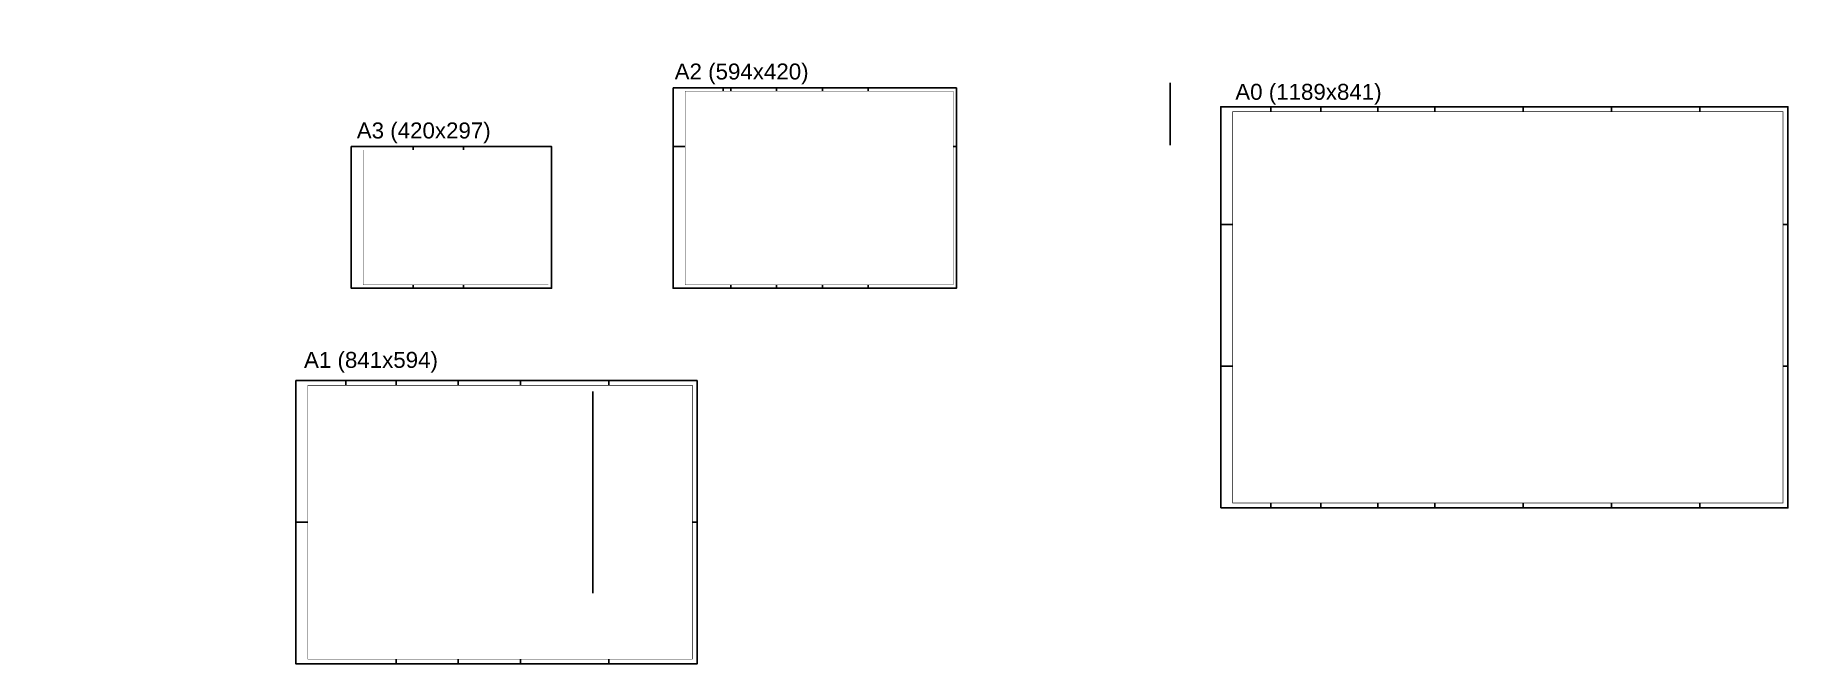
# Paper-space layout 'A1' of a CAD drawing. Header units: millimetres. Extents: x 603 to 4278, y -784 to 534.
# The model-space entities are those that its viewports show. They can reach past a viewport. Long polylines and large blocks are cut down to what shows.
import ezdxf

# ---------------------------------------------------------------- set-up
doc = ezdxf.new("R2010")
doc.units = ezdxf.units.MM
doc.layers.add('ARQ-FOLHA', color=7, linetype='Continuous')
doc.layers.add('ARQ-VP', color=7, linetype='Continuous', plot=False)
doc.layers.add('TXT_2', color=3, linetype='Continuous', true_color=0x00ff00)
doc.layers.get('ARQ-VP').off()
doc.layers.get('ARQ-VP').freeze()
doc.styles.add('textstyle432', font='arial.ttf')
doc.styles.add('textstyle433', font='arial.ttf')
doc.styles.add('textstyle434', font='arial.ttf')
doc.styles.add('textstyle435', font='arial.ttf')

msp = doc.modelspace()

# ---------------------------------------------------------------- linework, layer by layer
at = {"layer": 'TXT_2'}
msp.add_line((99.609, -30.79), (99.621, 14650.14), dxfattribs=at)

psp = doc.layouts.new('A1')

# ---------------------------------------------------------------- linework, layer by layer
at = {"layer": 'ARQ-FOLHA'}
for p, q in [((1940.7, 423.2), (1940.7, 3.2)), ((2061.7, 416.2), (2061.7, 423.2)), ((2157.7, 416.2), (2157.7, 423.2)), ((2253.7, 416.2), (2253.7, 423.2)), ((2349.7, 416.2), (2349.7, 423.2)), ((3193.7, 383.8), (3193.7, 373.8)), ((3298.7, 383.8), (3298.7, 373.8)), ((3418.2, 373.8), (3418.2, 383.8)), ((3537.7, 373.8), (3537.7, 383.8)), ((3722.7, 373.8), (3722.7, 383.8)), ((3907.7, 373.8), (3907.7, 383.8)), ((4092.7, 373.8), (4092.7, 383.8)), ((1396.1, 293.2), (1396.1, 300.2)), ((1501.1, 293.2), (1501.1, 300.2)), ((1940.7, 300.2), (1965.7, 300.2)), ((2527.7, 300.2), (2534.7, 300.2)), ((3088.7, 136.8), (3113.7, 136.8)), ((4267.7, 136.8), (4277.7, 136.8)), ((1396.1, 3.2), (1396.1, 10.2)), ((1501.1, 3.2), (1501.1, 10.2)), ((2061.7, 3.2), (2061.7, 10.2)), ((2157.7, 3.2), (2157.7, 10.2)), ((2253.7, 3.2), (2253.7, 10.2)), ((2349.7, 3.2), (2349.7, 10.2)), ((3088.7, -160.2), (3113.7, -160.2)), ((4267.7, -160.2), (4277.7, -160.2)), ((1360, -190.3), (1360, -200.3)), ((1490.5, -190.3), (1490.5, -200.3)), ((1621, -200.3), (1621, -190.3)), ((1806, -200.3), (1806, -190.3)), ((3193.7, -447.2), (3193.7, -457.2)), ((3298.7, -447.2), (3298.7, -457.2)), ((3418.2, -457.2), (3418.2, -447.2)), ((3537.7, -457.2), (3537.7, -447.2)), ((3722.7, -457.2), (3722.7, -447.2)), ((3907.7, -457.2), (3907.7, -447.2)), ((4092.7, -457.2), (4092.7, -447.2)), ((1150, -487.3), (1175, -487.3)), ((1981, -487.3), (1991, -487.3)), ((1360, -774.3), (1360, -784.3)), ((1490.5, -774.3), (1490.5, -784.3)), ((1621, -784.3), (1621, -774.3)), ((1806, -784.3), (1806, -774.3))]:
    psp.add_line(p, q, dxfattribs=at)
at = {"layer": 'ARQ-FOLHA', "ltscale": 0.1}
for p, q in [((2045.7, 423.2), (2045.7, 416.2)), ((1255, -200.3), (1255, -190.3))]:
    psp.add_line(p, q, dxfattribs=at)
for points in [[(1940.7, 423.2), (2534.7, 423.2), (2534.7, 3.2), (1940.7, 3.2)], [(1266.1, 300.2), (1686.1, 300.2), (1686.1, 3.2), (1266.1, 3.2)], [(1150, -190.3), (1991, -190.3), (1991, -784.3), (1150, -784.3)]]:
    psp.add_lwpolyline(points, close=True, dxfattribs=at)
at = {"layer": 'ARQ-FOLHA'}
for points in [[(2527.7, 10.2, 0.7, 0.7, 0), (2527.7, 416.2, 0.7, 0.7, 0), (1965.7, 416.2, 0.7, 0.7, 0), (1965.7, 10.2, 0.7, 0.7, 0)], [(4267.7, -447.2, 1.4, 1.4, 0), (4267.7, 373.8, 1.4, 1.4, 0), (3113.7, 373.8, 1.4, 1.4, 0), (3113.7, -447.2, 1.4, 1.4, 0)], [(1291.1, 293.2, 0.5, 0.5, 0), (1679.1, 293.2, 0.5, 0.5, 0), (1679.1, 10.2, 0.5, 0.5, 0), (1291.1, 10.2, 0.5, 0.5, 0)], [(1981, -774.3, 1, 1, 0), (1981, -200.3, 1, 1, 0), (1175, -200.3, 1, 1, 0), (1175, -774.3, 1, 1, 0)]]:
    psp.add_lwpolyline(points, format="xyseb", close=True, dxfattribs=at)
psp.add_lwpolyline([(3088.7, -457.2), (4277.7, -457.2), (4277.7, 383.8), (3088.7, 383.8)], close=True, dxfattribs=at)

# ---------------------------------------------------------------- texts
for s, style, p in [('A2 (594x420)', 'textstyle434', (1944, 440.9)), ('A0 (1189x841)', 'textstyle435', (3119.2, 398.3)), ('A3 (420x297)', 'textstyle432', (1277.6, 317.3)), ('A1 (841x594)', 'textstyle433', (1167, -163.6))]:
    psp.add_text(s, height=33.477, dxfattribs=dict(at, style=style)).set_placement(p)

# ---------------------------------------------------------------- viewports
at = {"layer": 'ARQ-VP', "ltscale": 0.03}
psp.add_viewport(center=(2776.8, 386.1), size=(302.8, 295.855), view_center_point=(35.46, 6.947), view_height=14.79276, dxfattribs=at)
for center, size, view_center_point, view_height, status in [((3054.8, 477.7), (253.4, 112.75), (69.631, 24.473), 5.63752, 3), ((665.3, 309.6), (124.2, 209.23), (33.948, 4.312), 5.2309, 5), ((3046.2, 368.8), (236.2, 130.871), (102.778, 24.26), 6.54356, 4), ((743.3, 330.1), (126.2, 105.882), (30.968, 3.809), 2.11765, 6), ((1474.3, 151.7), (338.6, 283), (34.422, -0.401), 21.225, 7), ((1349, -291.3), (347.9, 156.808), (146.807, 14.889), 7.8682, 8), ((1747, -424.6), (440.3, 423.325), (98.349, -0.635), 21.16627, 9), ((1360.2, -563.8), (335.6, 336.56), (118.704, 17.627), 16.8281, 10)]:
    psp.add_viewport(center=center, size=size, view_center_point=view_center_point, view_height=view_height, status=status, dxfattribs=at)

doc.saveas('drawing.dxf')
